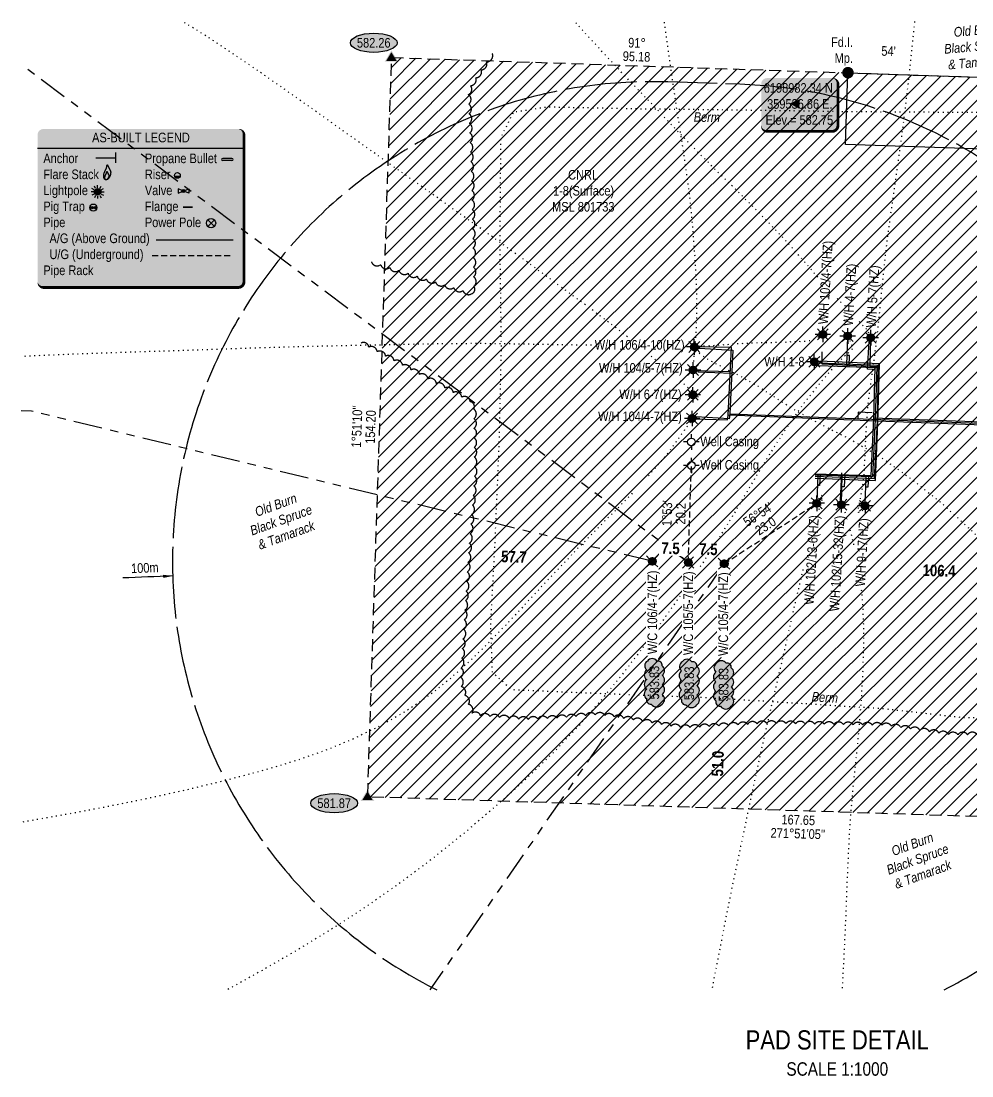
# Model space of a CAD drawing. Extents: x 355506 to 361068, y 6195203 to 6199524.
# Drawn here: x 359359 to 360350, y 6195827 to 6196926 of the extents above; entities that cross this region are included whole.
import ezdxf
from ezdxf.enums import TextEntityAlignment as Align

# ---------------------------------------------------------------- set-up
doc = ezdxf.new("R2010")
doc.units = 0
doc.header["$LTSCALE"] = 5
for name, pattern in [('0', [1, 1, 0]), ('foc-ACCESSROAD', [3.75, 2.5, -1.25]), ('foc-BUFFER', [16.75, 15, -1.75]), ('foc-DOT', [1, 0.2, -0.8]), ('foc-DRILLPATH', [14.75, 6, -1.75, 1.75, -1.75, 1.75, -1.75]), ('foc-TIELINE', [1.875, 1.25, -0.625]), ('foc-TOPO', [1, 0.2, -0.8]), ('POWERLINE5', [7.8, 2.4, -0.6, 0.6, -0.6, 0.6, -0.6, 2.4]), ('UG_PIPE', [1.875, 1.25, -0.625])]:
    doc.linetypes.add(name, pattern=pattern)
for name, color, linetype in [('AS-DRILL', 8, 'foc-DOT'), ('AS-DRILL-T', 8, 'Continuous'), ('AS-PIPE-UG', 44, 'UG_PIPE'), ('AS-POWER-EXISTING', 72, 'POWERLINE5'), ('AS-SYMBOL', 7, 'Continuous'), ('AS-UNDERLAY-H', 141, 'Continuous'), ('AUX-BUFFER', 7, 'foc-BUFFER'), ('C-RW', 13, 'Continuous'), ('C-WS', 13, 'foc-ACCESSROAD'), ('C-WS-S', 8, 'Continuous'), ('CG-NOTES', 7, 'Continuous'), ('DETAIL-T', 7, 'Continuous'), ('F-WS-S', 8, 'Continuous'), ('L-BD', 7, 'Continuous'), ('L-MON', 1, 'Continuous'), ('L-TIE', 7, 'foc-TIELINE'), ('P-ELEVATION', 7, 'Continuous'), ('P-PDRILLPATH', 12, 'foc-DRILLPATH'), ('P-PROPOSED-EXISTING-H', 59, 'Continuous'), ('T-BUSH', 110, '0'), ('T-BUSH-T', 110, 'Continuous'), ('T-GENERAL', 48, 'foc-TOPO')]:
    doc.layers.add(name, color=color, linetype=linetype)
doc.layers.add('AS-PIPE-AG', color=7, linetype='Continuous', true_color=0x7d00fa)
doc.layers.add('C-WS-T', color=13, linetype='Continuous', lineweight=9)
doc.layers.add('T-TEXT', color=48, linetype='Continuous', lineweight=18)
doc.styles.add('80', font='ARIALN.TTF', dxfattribs={"height": 10})
doc.styles.add('80CG', font='ARIALN.TTF', dxfattribs={"height": 10})
doc.styles.add('80L', font='ARIALN.TTF', dxfattribs={"height": 10})
doc.styles.add('BOLD', font='ARIALNB.TTF')
doc.dimstyles.new('CG2011', dxfattribs={"dimscale": 5, "dimtxt": 9, "dimasz": 2, "dimexe": 0.2, "dimexo": 0.0625, "dimgap": 0.5, "dimtad": 0, "dimtih": 1, "dimtoh": 1, "dimzin": 0, "dimdsep": 46, "dimtxsty": '80CG', "dimcen": 0.1, "dimse1": 1, "dimse2": 1, "dimclrd": 256, "dimclrt": 256, "dimaunit": 1, "dimadec": 4, "dimazin": 0, "dimtfac": 0.06, "dimtofl": 0, "dimtmove": 0, "dimatfit": 1, "dimfxl": 0.2, "dimtolj": 1, "dimtzin": 0, "dimlwd": -1, "dimarcsym": 0})

# ---------------------------------------------------------------- blocks, each defined once
blk = doc.blocks.new('GABD')
for p, q in [((-0.81, 0), (-1.62, 0)), ((0, 0.81), (0, 1.62)), ((1.62, 0), (0.81, 0)), ((0, -0.81), (0, -1.62))]:
    blk.add_line(p, q)
blk.add_circle((0, 0), 0.8)
blk = doc.blocks.new('GAS')
h = blk.add_hatch(color=255)
h.dxf.hatch_style = 1
edge = h.paths.add_edge_path()
edge.add_arc((0, 0), 0.9, 0, 360)
for p, q in [((-0.81, 0), (-1.62, 0)), ((-0.57, 0.57), (-1.14, 1.14)), ((0, 0.81), (0, 1.62)), ((0.57, 0.57), (1.14, 1.14)), ((1.62, 0), (0.81, 0)), ((-0.57, -0.57), (-1.14, -1.14)), ((0, -0.81), (0, -1.62)), ((1.14, -1.14), (0.57, -0.57))]:
    blk.add_line(p, q)
blk.add_circle((0, 0), 0.8)
blk = doc.blocks.new('fdia')
at = {"color": 255, "const_width": 1}
blk.add_lwpolyline([(-0.5, 0, 1), (0.5, 0, 1)], format="xyb", close=True, dxfattribs=at)
blk = doc.blocks.new('Fdiaa')
blk.add_blockref('fdia', (0, 0))
blk = doc.blocks.new('fdib')
at = {"color": 1, "const_width": 1.6}
blk.add_lwpolyline([(-0.4, 0, 1), (0.4, 0, 1)], format="xyb", close=True, dxfattribs=at)
at = {"color": 1}
blk.add_circle((0, 0), 0.8, dxfattribs=at)
blk = doc.blocks.new('Fdibb')
blk.add_blockref('fdib', (0, 0))
blk = doc.blocks.new('fdicc')
for name in ['Fdibb', 'Fdiaa']:
    blk.add_blockref(name, (0, 0))
blk = doc.blocks.new('FDI')
blk.add_blockref('fdicc', (0, 0))
blk = doc.blocks.new('STRIA')
blk.add_hatch(color=255).paths.add_polyline_path([(-0.04, 1.52), (-1.47, -0.87), (1.39, -0.87)])
blk = doc.blocks.new('STRIAA')
blk.add_blockref('STRIA', (0, 0))
blk = doc.blocks.new('STRIB')
at = {"color": 1}
blk.add_solid([(-1.12, -0.67), (-0.04, 1.13), (1.04, -0.67)], dxfattribs=at)
blk = doc.blocks.new('STRIBB')
blk.add_blockref('STRIB', (0, 0))
blk = doc.blocks.new('STRICC')
for name in ['STRIAA', 'STRIBB']:
    blk.add_blockref(name, (0, 0))
blk = doc.blocks.new('fdspike')
blk.add_blockref('STRICC', (0, 0))
blk = doc.blocks.new('WC')
at = {"layer": 'L-MON'}
h = blk.add_hatch(color=255, dxfattribs=at)
h.dxf.hatch_style = 1
edge = h.paths.add_edge_path()
edge.add_arc((0, 0), 0.9, 0, 360)
at = {"layer": 'L-MON', "color": 240, "flags": 128}
for points in [[(-0.62, 0.5), (-1.23, 1.12)], [(0.52, 0.61), (1.13, 1.21)], [(-1.18, -1.18), (-0.56, -0.57)], [(1.16, -1.18), (0.56, -0.57)]]:
    blk.add_lwpolyline(points, dxfattribs=at)
at = {"layer": 'L-MON', "color": 240}
for radius in [0.8, 0.373]:
    blk.add_circle((0, 0), radius, dxfattribs=at)
blk = doc.blocks.new('we')
at = {"layer": 'P-ELEVATION'}
h = blk.add_hatch(color=111, dxfattribs=at)
h.dxf.hatch_style = 1
edge = h.paths.add_edge_path()
edge.add_ellipse((0, 0), major_axis=(-24.4, 0), ratio=0.410256, start_angle=0, end_angle=360)
at = {"layer": 'P-ELEVATION', "color": 7, "flags": 128}
blk.add_lwpolyline([(0, 0, 12.5, 0, 0), (-12.4, -6.4, 0, 0, 0)], format="xyseb", dxfattribs=at)
at = {"layer": 'P-ELEVATION', "color": 7}
blk.add_ellipse((0, 0), major_axis=(-24.4, 0), ratio=0.410256, dxfattribs=at)
at = {"layer": 'P-ELEVATION', "style": '80'}
blk.add_attdef('ELEVATION', text='', height=10, dxfattribs=at).set_placement((0, 0), align=Align.MIDDLE_CENTER)
blk = doc.blocks.new('wa')
at = {"layer": 'P-ELEVATION'}
h = blk.add_hatch(color=111, dxfattribs=at)
h.dxf.hatch_style = 1
edge = h.paths.add_edge_path()
edge.add_arc((-17.4, -4.5), 6.1, 215, 325)
edge.add_arc((-7.4, -4.5), 6.1, 215, 325)
edge.add_arc((2.6, -4.5), 6.1, 215, 325)
edge.add_arc((12.7, -4.5), 6.1, 215, 325)
edge.add_arc((18.1, -3.7), 4.32, 263.4336, 373.4336)
edge.add_arc((18.8, 2.3), 6.1, 305, 415)
edge.add_arc((17.5, 4.4), 5.69, 30.6955, 140.6955)
edge.add_arc((8.1, 4.5), 6.1, 35, 145)
edge.add_arc((-1.9, 4.5), 6.1, 35, 145)
edge.add_arc((-11.9, 4.5), 6.1, 35, 145)
edge.add_arc((-18, 3.8), 4.33, 75.4261, 185.4261)
edge.add_arc((-18.4, -2.3), 6.96, 125, 235)
at = {"color": 240, "flags": 128}
blk.add_lwpolyline([(-22.4, -8, 0.520567), (-12.3, -8, 0.520567), (-2.4, -8, 0.520567), (7.6, -8, 0.520567), (17.6, -8, 0.520567), (22.4, -2.7, 0.520567), (22.4, 7.3, 0.520567), (13.1, 8, 0.520567), (3.1, 8, 0.520567), (-6.9, 8, 0.520567), (-16.9, 8, 0.520567), (-22.4, 3.4, 0.520567)], format="xyb", close=True, dxfattribs=at)
at = {"layer": 'P-ELEVATION', "color": 240, "flags": 128}
blk.add_lwpolyline([(0, 0, 12.5, 0, 0), (-12.4, -6.4, 0, 0, 0)], format="xyseb", dxfattribs=at)
at = {"layer": 'P-ELEVATION', "color": 240, "style": '80'}
blk.add_attdef('ELEVATION', text='', height=10, dxfattribs=at).set_placement((0, 0), align=Align.MIDDLE_CENTER)
blk = doc.blocks.new('as-built legend')
blk.add_hatch(color=13).paths.add_polyline_path([(38.3, 16.1), (32.5, 16.1, 0.774597)])
h = blk.add_hatch(color=13)
h.dxf.hatch_style = 1
edge = h.paths.add_edge_path()
edge.add_arc((-47.7, -0.3), 3.41, 0, 360)
at = {"layer": 'AS-SYMBOL'}
h = blk.add_hatch(color=13, dxfattribs=at)
h.dxf.hatch_style = 1
h.paths.add_polyline_path([(-52.7, -16.7, 1), (-54.9, -16.7, 1)])
h = blk.add_hatch(color=13, dxfattribs=at)
h.dxf.hatch_style = 1
h.paths.add_polyline_path([(-51.7, -16.7, 1), (-49.4, -16.7, 1)])
at = {"color": 1}
blk.add_line((-110.3, 45.3), (104.8, 45.3), dxfattribs=at)
at = {"color": 13}
for p, q in [((92.3, 34.7), (82.7, 34.7)), ((92.3, 32.3), (82.7, 32.3)), ((32.5, 16.1), (38.3, 16.1)), ((-51.4, 1.9), (-53.7, 3.1)), ((-49.8, 3.4), (-51.1, 5.7)), ((-47.7, 4), (-47.7, 6.6)), ((-45.5, 3.4), (-44.2, 5.7)), ((-44, 1.9), (-41.7, 3.1)), ((36.2, 2.8), (36.2, -1.6)), ((40.3, 1.2), (36.2, 2.8)), ((43.1, 1.2), (47.2, 2.8)), ((47.2, 2.8), (47.2, -1.6)), ((-52, -0.3), (-54.6, -0.3)), ((-51.4, -2.5), (-53.7, -3.8)), ((-49.8, -4), (-51.1, -6.3)), ((-47.7, -4.6), (-47.7, -7.2)), ((-45.5, -4), (-44.2, -6.3)), ((-44, -2.5), (-41.7, -3.8)), ((-43.4, -0.3), (-40.8, -0.3)), ((36.2, -1.6), (40.3, 0)), ((47.2, -1.6), (43.1, 0))]:
    blk.add_line(p, q, dxfattribs=at)
at = {"color": 1, "flags": 128}
blk.add_lwpolyline([(-104.3, -99.9, 3, 3, 0), (98.8, -99.9, 3, 3, 0.414214), (104.8, -93.9, 3, 3, 0), (104.8, 59.3, 3, 0, 0.414214), (98.8, 65.3, 0, 0, 0), (-104.3, 65.3, 0, 0, 0.414214), (-110.3, 59.3, 0, 0, 0), (-110.3, -93.9, 0, 3, 0.414214)], format="xyseb", close=True, dxfattribs=at)
at = {"color": 13, "flags": 128}
for points in [[(-37.6, 12.7), (-37.8, 12.6), (-38, 12.5), (-38.2, 12.4), (-38.5, 12.4), (-38.7, 12.4), (-38.9, 12.3), (-39.1, 12.4), (-39.4, 12.4), (-39.6, 12.4), (-39.8, 12.5), (-39.9, 12.6), (-40.1, 12.7), (-40.3, 12.9), (-40.4, 13.1), (-40.6, 13.3), (-40.7, 13.5), (-40.8, 13.7), (-41, 14), (-41.1, 14.3), (-41.2, 14.6), (-41.3, 15), (-41.3, 15.4), (-41.4, 15.8), (-41.4, 16.2), (-41.4, 16.6), (-41.3, 17.1), (-41.3, 17.6), (-41.2, 18.1), (-41.1, 18.6), (-40.9, 19.1), (-40.8, 19.6), (-40.6, 20), (-40.5, 20.4), (-40.3, 20.8), (-40.2, 21.2), (-40, 21.6), (-39.8, 22), (-39.6, 22.3), (-39.5, 22.7), (-39.3, 23), (-39.1, 23.4), (-39, 23.8), (-38.8, 24.1), (-38.6, 24.5), (-38.5, 24.9), (-38.4, 25.3), (-38.2, 25.7), (-38.1, 26.1), (-38.1, 26.4), (-38, 26.8), (-38, 27.1), (-37.9, 27.4), (-37.9, 27.7), (-37.9, 27.8), (-37.8, 28), (-37.8, 28), (-37.7, 28), (-37.6, 27.9), (-37.5, 27.7), (-37.3, 27.5), (-37.2, 27.3), (-37.1, 27), (-36.9, 26.7), (-36.8, 26.5), (-36.7, 26.2), (-36.6, 25.9), (-36.5, 25.7), (-36.3, 25.4), (-36.2, 25.2), (-36.1, 25), (-36, 24.7), (-35.8, 24.4), (-35.7, 24.2), (-35.5, 23.9), (-35.4, 23.6), (-35.2, 23.3), (-35.1, 23), (-34.9, 22.8), (-34.8, 22.5), (-34.7, 22.2), (-34.6, 22), (-34.4, 21.8), (-34.4, 21.5), (-34.3, 21.3), (-34.2, 21.1), (-34.2, 20.9), (-34.1, 20.7), (-34.1, 20.5), (-34.1, 20.3), (-34.1, 20.1), (-34.1, 19.9), (-34.2, 19.7), (-34.2, 19.5), (-34.2, 19.3), (-34.2, 19.1), (-34.3, 18.9), (-34.3, 18.6), (-34.3, 18.4), (-34.3, 18.2), (-34.4, 17.9), (-34.4, 17.7), (-34.4, 17.4), (-34.5, 17.2), (-34.5, 17), (-34.6, 16.7), (-34.7, 16.5), (-34.8, 16.3), (-35, 16.1), (-35.1, 15.8), (-35.2, 15.6), (-35.4, 15.4), (-35.5, 15.2), (-35.6, 15.1), (-35.7, 14.9), (-35.9, 14.7), (-36, 14.5), (-36.1, 14.4), (-36.2, 14.2), (-36.3, 14.1), (-36.4, 13.9), (-36.5, 13.7), (-36.7, 13.6), (-36.8, 13.4), (-36.9, 13.2), (-37.1, 13.1), (-37.2, 12.9), (-37.4, 12.8)], [(-38, 12.5), (-38.2, 12.5), (-38.3, 12.4), (-38.4, 12.4), (-38.5, 12.4), (-38.7, 12.4), (-38.8, 12.4), (-38.9, 12.4), (-39, 12.4), (-39.2, 12.4), (-39.3, 12.4), (-39.4, 12.5), (-39.5, 12.6), (-39.5, 12.7), (-39.6, 12.8), (-39.7, 12.9), (-39.8, 13), (-39.9, 13.1), (-39.9, 13.3), (-40, 13.4), (-40.1, 13.6), (-40.1, 13.8), (-40.1, 14), (-40.2, 14.3), (-40.2, 14.5), (-40.2, 14.8), (-40.1, 15), (-40.1, 15.3), (-40, 15.6), (-40, 15.9), (-39.9, 16.1), (-39.8, 16.4), (-39.8, 16.7), (-39.7, 16.9), (-39.6, 17.1), (-39.5, 17.3), (-39.4, 17.5), (-39.3, 17.7), (-39.2, 17.9), (-39.1, 18.1), (-39, 18.3), (-38.9, 18.5), (-38.8, 18.7), (-38.7, 19), (-38.6, 19.2), (-38.5, 19.4), (-38.5, 19.6), (-38.4, 19.8), (-38.4, 20), (-38.3, 20.2), (-38.3, 20.4), (-38.3, 20.6), (-38.2, 20.8), (-38.2, 20.9), (-38.2, 21), (-38.2, 21.1), (-38.1, 21.1), (-38.1, 21.1), (-38, 21.1), (-38, 21), (-37.9, 20.9), (-37.8, 20.7), (-37.8, 20.6), (-37.7, 20.4), (-37.6, 20.3), (-37.5, 20.1), (-37.5, 20), (-37.4, 19.8), (-37.3, 19.7), (-37.3, 19.6), (-37.2, 19.4), (-37.1, 19.3), (-37.1, 19.1), (-37, 19), (-36.9, 18.8), (-36.8, 18.7), (-36.7, 18.5), (-36.6, 18.3), (-36.6, 18.2), (-36.5, 18), (-36.4, 17.9), (-36.3, 17.8), (-36.3, 17.6), (-36.2, 17.5), (-36.2, 17.4), (-36.2, 17.3), (-36.1, 17.1), (-36.1, 17), (-36.1, 16.9), (-36.1, 16.8), (-36.1, 16.7), (-36.1, 16.6), (-36.1, 16.5), (-36.1, 16.4), (-36.2, 16.2), (-36.2, 16.1), (-36.2, 16), (-36.2, 15.9), (-36.2, 15.7), (-36.2, 15.6), (-36.2, 15.5), (-36.2, 15.3), (-36.3, 15.2), (-36.3, 15.1), (-36.3, 14.9), (-36.4, 14.8), (-36.4, 14.7), (-36.5, 14.6), (-36.6, 14.4), (-36.7, 14.3), (-36.7, 14.2), (-36.8, 14.1), (-36.9, 14), (-36.9, 13.9), (-37, 13.8), (-37.1, 13.7), (-37.1, 13.6), (-37.2, 13.5), (-37.3, 13.4), (-37.3, 13.3), (-37.4, 13.2), (-37.5, 13.1), (-37.5, 13), (-37.6, 12.9), (-37.7, 12.9), (-37.8, 12.8), (-37.8, 12.7), (-37.9, 12.6)]]:
    blk.add_lwpolyline(points, close=True, dxfattribs=at)
at = {"color": 13, "const_width": 2, "flags": 128}
blk.add_lwpolyline([(41.3, -16.2), (46.3, -16.2), (51.3, -16.2)], dxfattribs=at)
at = {"color": 13}
for centre, radius in [((35.4, 16.9), 3), ((-47.7, -0.3), 3.41), ((41.7, 0.6), 1.56), ((41.7, 0.6), 0.55)]:
    blk.add_circle(centre, radius, dxfattribs=at)
for centre, start, end in [((82.7, 33.5), 90, 270), ((92.3, 33.5), 270, 90)]:
    blk.add_arc(centre, 1.2, start, end, dxfattribs=at)
at = {"layer": 'AS-PIPE-AG', "flags": 128}
blk.add_lwpolyline([(13.4, -50.2), (93.4, -50.2)], dxfattribs=at)
at = {"layer": 'AS-PIPE-UG', "flags": 128}
blk.add_lwpolyline([(9, -66.5), (93.3, -66.5)], dxfattribs=at)
at = {"layer": 'AS-POWER-EXISTING', "linetype": 'Continuous'}
for p, q in [((74, -36.2), (67.1, -29.5)), ((67.1, -36.2), (74, -29.5))]:
    blk.add_line(p, q, dxfattribs=at)
blk.add_circle((70.5, -32.8), 4.8, dxfattribs=at)
at = {"layer": 'AS-SYMBOL', "color": 72}
blk.add_line((-28.9, 29.9), (-28.9, 40.9), dxfattribs=at)
at = {"layer": 'AS-SYMBOL', "color": 72, "flags": 128}
blk.add_lwpolyline([(-49.5, 35.4), (-28.9, 35.4)], dxfattribs=at)
at = {"layer": 'AS-SYMBOL', "color": 13}
for centre, radius in [((-52.2, -16.7), 3.75), ((-53.8, -16.7), 1.12), ((-50.5, -16.7), 1.12)]:
    blk.add_circle(centre, radius, dxfattribs=at)
at = {"insert": (-60.3, 61.4), "char_height": 10, "attachment_point": 1, "style": '80L'}
blk.add_mtext_dynamic_manual_height_columns('\\pi6.80782;AS-BUILT LEGEND', width=114.83, gutter_width=45, heights=[0], dxfattribs=at)
at = {"layer": 'CG-NOTES', "char_height": 10, "attachment_point": 1, "style": '80L'}
for s, insert, width in [('Anchor\\PFlare Stack\\PLightpole\\PPig Trap\\PPipe\\P  A/G (Above Ground)\\P  U/G (Underground)\\PPipe Rack', (-104.3, 39.7), 110.209), ('Propane Bullet\\PRiser\\PValve\\PFlange\\PPower Pole', (1.5, 39.7), 85.182)]:
    blk.add_mtext(s, dxfattribs=dict(at, insert=insert, width=width))
blk = doc.blocks.new('*U94')
h = blk.add_hatch(color=254)
edge = h.paths.add_edge_path()
edge.add_line((-34, -28.5), (34, -28.5))
edge.add_arc((34, -22.5), 6, 270, 360)
edge.add_line((40, -22.5), (40, 21))
edge.add_arc((34, 21), 6, 0, 90)
edge.add_line((34, 27), (-34, 27))
edge.add_arc((-34, 21), 6, 90, 180)
edge.add_line((-40, 21), (-40, -22.5))
edge.add_arc((-34, -22.5), 6, 180, 270)
at = {"color": 1, "flags": 128}
blk.add_lwpolyline([(-34, -28.5, 3, 3, 0), (34, -28.5, 3, 3, 0.414214), (40, -22.5, 3, 3, 0), (40, 21, 3, 0, 0.414214), (34, 27, 0, 0, 0), (-34, 27, 0, 0, 0.414214), (-40, 21, 0, 0, 0), (-40, -22.5, 0, 3, 0.414214)], format="xyseb", close=True, dxfattribs=at)
blk.add_lwpolyline([(-10.5, 0.5, 0, 10, 0), (0, 0, 5, 5, 0)], format="xyseb", dxfattribs=at)
at = {"color": 1, "style": '80'}
blk.add_attdef('ENTER_TEXT_001', (-36, -5), '', height=10, dxfattribs=at)

msp = doc.modelspace()

# ---------------------------------------------------------------- hatches: boundary and pattern name
at = {"layer": 'AS-UNDERLAY-H'}
h = msp.add_hatch(color=256, dxfattribs=at)
h.dxf.hatch_style = 1
edge = h.paths.add_edge_path()
edge.add_line((359382.041, 6196648.557), (359585.121, 6196648.557))
edge.add_arc((359585.121, 6196654.555), 5.999, 270, 360)
edge.add_line((359591.12, 6196654.555), (359591.12, 6196807.732))
edge.add_arc((359585.121, 6196807.732), 5.999, 0, 90)
edge.add_line((359585.121, 6196813.731), (359382.041, 6196813.731))
edge.add_arc((359382.041, 6196807.732), 5.999, 90, 180)
edge.add_line((359376.043, 6196807.732), (359376.043, 6196654.555))
edge.add_arc((359382.041, 6196654.555), 5.999, 180, 270)
at = {"layer": 'P-PROPOSED-EXISTING-H'}
h = msp.add_hatch(dxfattribs=at)
h.set_pattern_fill('ANSI31', color=256, scale=3.499139)
h.set_pattern_definition([(45, (-2115.118, 6053.042), (-7.855790006, 7.855790006), [])])
h.paths.add_polyline_path([(359744.928, 6196888.261), (359719.998, 6196117.673), (360557.593, 6196090.593), (360554.198, 6196190.713), (360617.858, 6196188.673), (360639.568, 6196858.183)])

# ---------------------------------------------------------------- linework, layer by layer
at = {"layer": 'AS-DRILL', "flags": 128}
for points in [[(359990.583, 6196597.186), (359973.913, 6196610.256), (359948.076, 6196629.555), (359917.003, 6196652.427), (359884.905, 6196676.083), (359849.076, 6196701.96), (359814.019, 6196726.913), (359777.299, 6196753.07), (359742.727, 6196777.556), (359706.686, 6196803.041), (359669.188, 6196829.873), (359630.945, 6196856.88), (359594.058, 6196882.492), (359554.203, 6196909.152), (359526.423, 6196926.182)], [(360189.004, 6196659.462), (360182.48, 6196666.892), (360170.035, 6196681.104), (360155.941, 6196696.92), (360140.178, 6196713.691), (360122.894, 6196731.412), (360104.333, 6196749.824), (360084.454, 6196769.281), (360063.767, 6196790.014), (360042.279, 6196812.274), (360019.878, 6196835.714), (359997.091, 6196859.567), (359974.264, 6196883.721), (359950.869, 6196908.894), (359935.263, 6196926.182)], [(360059.028, 6196562.518), (360058.536, 6196562.784), (360058.433, 6196562.687), (360058.325, 6196562.44), (360058.331, 6196562.641), (360058.717, 6196563.729), (360058.964, 6196565.171), (360059.158, 6196566.515), (360059.718, 6196571.45), (360060.646, 6196579.974), (360061.637, 6196591.999), (360062.638, 6196608.925), (360063.118, 6196629.87), (360062.596, 6196653.8), (360061.15, 6196680.11), (360058.809, 6196711.204), (360055.346, 6196746.234), (360049.837, 6196786.084), (360042.73, 6196830.589), (360035.688, 6196878.643), (360028.933, 6196926.182)], [(360238.313, 6196420.973), (360237.719, 6196419.642), (360236.437, 6196417.131), (360234.202, 6196414.553), (360231.529, 6196413.889), (360231.431, 6196413.943), (360231.287, 6196414.147), (360231.255, 6196414.699), (360231.278, 6196415.398), (360231.585, 6196418.69), (360232.405, 6196423.916), (360233.993, 6196431.218), (360235.864, 6196441.063), (360237.206, 6196453.126), (360238.034, 6196467.807), (360238.676, 6196484.495), (360239.643, 6196503.473), (360241.187, 6196524.784), (360244.091, 6196547.952), (360247.674, 6196571.999), (360251.127, 6196599.751), (360254.045, 6196627.971), (360257.027, 6196658.14), (360260.402, 6196689.647), (360264.598, 6196721.778), (360269.683, 6196756.63), (360274.439, 6196790.594), (360279.024, 6196825.463), (360283.326, 6196860.843), (360287.296, 6196898.334), (360290.173, 6196926.182)], [(360213.485, 6196632.813), (360207.611, 6196638.986)], [(360244.118, 6196596.253), (360244.029, 6196596.606), (360243.702, 6196597.317), (360242.971, 6196599.442), (360241.337, 6196603.047), (360239.796, 6196604.898), (360238.633, 6196606.036), (360237.955, 6196606.759), (360236.794, 6196607.947), (360233.603, 6196611.352), (360232.129, 6196612.972)], [(360194.258, 6196599.638), (360192.976, 6196598.679), (360188.39, 6196596.126), (360185.052, 6196594.984), (360181.397, 6196593.352), (360180.079, 6196592.845), (360178.717, 6196592.489), (360177.813, 6196592.368), (360174.1, 6196592.038), (360168.3, 6196592.127), (360161.236, 6196591.806), (360153.214, 6196591.267), (360143.953, 6196591.068), (360133.344, 6196590.962), (360121.024, 6196590.562), (360107.093, 6196589.814), (360091.649, 6196588.715), (360074.501, 6196587.522), (360055.63, 6196586.644)], [(360220.203, 6196597.993), (360220.63, 6196597.278), (360222.172, 6196593.927), (360223.589, 6196589.828), (360224.783, 6196588.089), (360225.549, 6196587.013), (360225.636, 6196586.61), (360225.447, 6196585.416), (360224.126, 6196583.258), (360220.93, 6196580.36), (360216.038, 6196576.066), (360209.888, 6196570.013), (360202.574, 6196561.996), (360194.357, 6196552.358), (360185.094, 6196541.354), (360174.967, 6196528.376), (360164.543, 6196513.956), (360153.3, 6196497.413), (360141.342, 6196478.892), (360128.618, 6196458.345), (360115.279, 6196435.816), (360101.041, 6196411.815), (360085.305, 6196386.313), (360084.1, 6196384.473)], [(359953.308, 6196588.272), (359933.761, 6196588.595), (359903.511, 6196589.078), (359871.363, 6196589.672), (359837.759, 6196590.065), (359802.585, 6196589.907), (359765.444, 6196589.263), (359726.548, 6196588.477), (359686.599, 6196587.624), (359645.495, 6196586.609), (359603.084, 6196585.436), (359559.763, 6196583.943), (359515.94, 6196582.416), (359471.473, 6196581.06), (359426.347, 6196579.475), (359380.964, 6196577.648), (359358.891, 6196576.616)], [(360060.333, 6196586.623), (360059.886, 6196586.737), (360059.378, 6196586.503), (360059.887, 6196585.237), (360062.45, 6196582.502), (360067.565, 6196578.283), (360076.385, 6196572.594), (360090.155, 6196565.293), (360108.074, 6196556.355), (360126.783, 6196545.542), (360145.934, 6196532.963), (360167.9, 6196519.242), (360193.361, 6196505.307), (360222.99, 6196490.336), (360254.209, 6196471.962), (360283.987, 6196450.783), (360316.616, 6196425.009), (360349.651, 6196394.77), (360383.025, 6196361.118), (360414.025, 6196326.743), (360444.388, 6196289.736), (360476.084, 6196250.636), (360509.863, 6196209.416), (360546.106, 6196165.515), (360582.251, 6196121.718), (360619.783, 6196075.924), (360654.835, 6196033.863), (360692.574, 6195991.364), (360717.914, 6195964.477), (360743.007, 6195937.697), (360762.446, 6195916.431)], [(360020.054, 6196573.081), (360016.719, 6196575.897), (360014.88, 6196577.414)], [(360058.818, 6196536.708), (360060.05, 6196536.168), (360061.388, 6196535.774), (360063.066, 6196535.069), (360064.356, 6196534.727), (360063.789, 6196535.745), (360060.525, 6196538.453), (360054.488, 6196543.552), (360044.953, 6196551.866), (360043.274, 6196553.309)], [(360058.058, 6196512.033), (360058.154, 6196511.929), (360058.303, 6196511.874), (360058.449, 6196511.77), (360058.544, 6196511.616), (360058.64, 6196511.464), (360058.633, 6196511.263), (360058.523, 6196510.967), (360058.307, 6196510.474), (360057.991, 6196509.984), (360057.317, 6196509.256), (360056.693, 6196508.525), (360056.121, 6196507.844), (360053.668, 6196504.722), (360049.533, 6196499.103), (360043.974, 6196491.23), (360037.477, 6196482.186), (360030.062, 6196472.622), (360023.833, 6196465.159), (360011.427, 6196451.022)], [(359995.671, 6196434.041), (359985.96, 6196424.029), (359969.879, 6196407.943), (359952.554, 6196390.547), (359934.801, 6196372.264), (359917.088, 6196353.68), (359899.365, 6196334.796), (359881.687, 6196315.76), (359863.857, 6196296.679), (359845.38, 6196277.67), (359825.958, 6196258.841), (359805.449, 6196240.447), (359783.366, 6196222.856), (359759.223, 6196206.532), (359732.923, 6196191.579), (359704.563, 6196177.893), (359674.292, 6196165.42), (359641.661, 6196154.224), (359606.657, 6196143.906), (359569.521, 6196134.158), (359530.19, 6196124.631), (359488.772, 6196115.522), (359445.617, 6196106.82), (359401.373, 6196098.503), (359358.891, 6196091.172)], [(360187.958, 6196423.618), (360187.94, 6196424.619), (360189.337, 6196427.575), (360191.262, 6196429.864), (360192.252, 6196431.082), (360192.93, 6196431.911), (360193.031, 6196431.957), (360193.378, 6196431.846), (360193.532, 6196430.44), (360193.281, 6196427.347), (360191.913, 6196422.188), (360189.88, 6196416.512)], [(360213.493, 6196422.123), (360213.686, 6196421.916), (360214.303, 6196420.896), (360214.686, 6196420.383), (360214.962, 6196421.174), (360214.966, 6196421.274), (360215.154, 6196420.918), (360215.293, 6196420.563), (360216.213, 6196418.082), (360217.712, 6196413.431), (360217.995, 6196412.496)], [(360222.55, 6196396.001), (360225.065, 6196385.678), (360226.972, 6196377.287)], [(360072.52, 6196366.782), (360068.407, 6196360.499), (360065.34, 6196356)], [(360173.506, 6196354.532), (360170.832, 6196343.081), (360166.067, 6196322.675), (360160.943, 6196300.48), (360155.572, 6196276.842), (360149.741, 6196251.368), (360143.298, 6196223.963), (360136.555, 6196195.067), (360129.847, 6196165.669), (360122.676, 6196132.835), (360115.765, 6196100.292), (360108.553, 6196066.159), (360101.048, 6196030.734), (360093.659, 6195994.254), (360085.853, 6195954.187), (360078.479, 6195916.431)], [(360234.334, 6196333.504), (360235.672, 6196317.997), (360236.551, 6196295.807), (360236.499, 6196272.646), (360235.699, 6196246.509), (360234.248, 6196220.342), (360232.147, 6196192.646), (360229.397, 6196163.42), (360226.104, 6196132.91), (360223.05, 6196098.992), (360221.003, 6196065.24), (360219.469, 6196030.372), (360218.108, 6195994.647), (360216.436, 6195957.082), (360214.318, 6195918.08), (360214.21, 6195916.431)], [(360048.287, 6196331.063), (360030.508, 6196305.751), (360009.98, 6196277.503), (359987.883, 6196248.706), (359964.119, 6196219.412), (359938.762, 6196190.371), (359911.625, 6196161.987), (359882.552, 6196134.017), (359851.74, 6196106.453), (359820.253, 6196079.662), (359787.734, 6196053.455), (359753.995, 6196028.187), (359718.776, 6196003.519), (359683.356, 6195980.407), (359647.014, 6195958.176), (359610.053, 6195936.865), (359573.477, 6195916.431)]]:
    msp.add_lwpolyline(points, dxfattribs=at)
at = {"layer": 'AS-PIPE-AG', "flags": 128}
for points in [[(360220.013, 6196596.778), (360219.018, 6196568.148)], [(360244.013, 6196595.208), (360243.293, 6196566.748)], [(360407.658, 6196503.298), (360250.673, 6196509.073), (360095.638, 6196515.518), (360098.978, 6196586.028), (360062.208, 6196586.623)], [(360065.583, 6196586.588), (360065.523, 6196585.223), (360100.488, 6196583.208), (360097.473, 6196516.818), (360532.233, 6196500.478)], [(360246.743, 6196562.983), (360240.923, 6196563.513), (360242.383, 6196592.013), (360244.073, 6196592.018)], [(360193.283, 6196581.378), (360193.068, 6196568.933), (360250.563, 6196566.168), (360248.753, 6196511.178), (360246.048, 6196451.158), (360186.148, 6196452.948)], [(360221.628, 6196566.138), (360222.043, 6196577.593), (360219.193, 6196577.638)], [(360186.053, 6196454.478), (360244.708, 6196452.728), (360247.428, 6196512.523), (360248.613, 6196564.923), (360190.033, 6196566.878)], [(360190.568, 6196570.133), (360252.063, 6196567.643), (360250.868, 6196509.338), (360247.568, 6196449.278), (360186.133, 6196451.468)], [(360186.148, 6196449.828), (360249.063, 6196447.533), (360251.653, 6196507.483), (360253.338, 6196568.988), (360191.213, 6196571.693)], [(360060.723, 6196561.903), (360097.678, 6196561.013)], [(360064.183, 6196561.793), (360063.913, 6196560.768), (360099.293, 6196559.118)], [(360245.728, 6196517.758), (360230.948, 6196518.608), (360230.568, 6196511.998)], [(360059.803, 6196511.688), (360094.853, 6196510.753), (360095.623, 6196515.233)], [(360097.453, 6196516.933), (360096.668, 6196511.793), (360062.278, 6196513.658), (360062.218, 6196511.608)], [(360532.163, 6196502.008), (360246.998, 6196512.478)], [(360189.033, 6196453.058), (360188.133, 6196425.073)], [(360191.333, 6196454.283), (360190.878, 6196442.108), (360188.608, 6196441.863)], [(360213.843, 6196455.458), (360212.408, 6196426.888)], [(360217.223, 6196453.493), (360216.483, 6196440.873), (360214.378, 6196440.883)], [(360241.873, 6196452.623), (360241.298, 6196440.453), (360238.903, 6196440.318)], [(360213.613, 6196423.313), (360214.383, 6196452.178)], [(360238.413, 6196422.388), (360239.503, 6196451.488)], [(360213.748, 6196426.903), (360212.408, 6196426.888)]]:
    msp.add_lwpolyline(points, dxfattribs=at)
at = {"layer": 'AUX-BUFFER', "color": 251, "linetype": 'foc-BUFFER', "flags": 128}
msp.add_lwpolyline([(360320.53, 6195916.431, 0.7734039), (360107.615, 6196860.349), (360032.672, 6196862.772, 0.80394846), (359792.213, 6195916.431, 0.80394846)], format="xyb", dxfattribs=at)
at = {"layer": 'C-RW', "flags": 128}
msp.add_lwpolyline([(360791.327, 6195916.431), (360783.841, 6196076.825), (360855.56, 6196208.907), (360854.359, 6196238.875), (360802.707, 6196566.795), (360806.218, 6196777.905), (360217.948, 6196797.492), (360220.443, 6196872.428), (360807.465, 6196852.882), (360808.684, 6196926.182)], dxfattribs=at)
at = {"layer": 'C-WS', "flags": 128}
msp.add_lwpolyline([(359744.928, 6196888.261), (360639.568, 6196858.183), (360617.858, 6196188.673), (360554.198, 6196190.713), (360557.593, 6196090.593), (359719.998, 6196117.673)], close=True, dxfattribs=at)
at = {"layer": 'L-TIE', "flags": 128}
for points in [[(360053.991, 6196361.945), (360057.333, 6196463.068)], [(360091.462, 6196360.733), (360187.958, 6196423.618)]]:
    msp.add_lwpolyline(points, dxfattribs=at)
at = {"layer": 'P-PDRILLPATH', "flags": 128}
for points in [[(360053.991, 6196361.945), (359358.891, 6196880.916)], [(360016.519, 6196363.156), (359369.853, 6196519.598), (359358.891, 6196519.957)], [(360091.462, 6196360.733), (359784.754, 6195916.431)]]:
    msp.add_lwpolyline(points, dxfattribs=at)
at = {"layer": 'T-BUSH', "flags": 128}
for points in [[(359723.938, 6196675.324, 0.52056705), (359733.474, 6196672.323, 0.52056705), (359743.011, 6196669.322, 0.52056705), (359752.547, 6196666.32, 0.52056705), (359762.084, 6196663.319, 0.52056705), (359771.62, 6196660.318, 0.52056705), (359781.157, 6196657.317, 0.52056705), (359790.693, 6196654.316, 0.52056705), (359800.23, 6196651.315, 0.52056705), (359809.766, 6196648.314, 0.52056705), (359819.303, 6196645.313, 0.52056705), (359828.839, 6196642.312, 0.52056705), (359830.563, 6196649.734, 0.52056705), (359830.357, 6196659.729, 0.52056705), (359830.151, 6196669.724, 0.52056705), (359829.945, 6196679.72, 0.52056705), (359829.739, 6196689.715, 0.52056705), (359829.533, 6196699.711, 0.52056705), (359829.327, 6196709.706, 0.52056705), (359829.121, 6196719.701, 0.52056705), (359828.915, 6196729.697, 0.52056705), (359828.709, 6196739.692, 0.52056705), (359828.503, 6196749.688, 0.52056705), (359828.217, 6196759.681, 0.52056705), (359827.851, 6196769.672, 0.52056705), (359827.485, 6196779.663, 0.52056705), (359827.119, 6196789.653, 0.52056705), (359826.752, 6196799.644, 0.52056705), (359826.386, 6196809.635, 0.52056705), (359826.02, 6196819.626, 0.52056705), (359825.654, 6196829.617, 0.52056705), (359825.288, 6196839.607, 0.52056705), (359824.922, 6196849.598, 0.52056705), (359827.065, 6196858.868, 0.52056705), (359832.683, 6196867.137, 0.52056705), (359838.301, 6196875.407, 0.52056705), (359843.918, 6196883.677, 0.52056705), (359849.877, 6196892.448, 0.52056705)], [(360558.805, 6196069.38, 0.52056705), (360558.163, 6196079.357, 0.52056705), (360557.521, 6196089.334, 0.52056705), (360556.879, 6196099.311, 0.52056705), (360556.237, 6196109.288, 0.52056705), (360555.595, 6196119.265, 0.52056705), (360554.953, 6196129.242, 0.52056705), (360554.311, 6196139.219, 0.52056705), (360553.669, 6196149.195, 0.52056705), (360553.027, 6196159.172, 0.52056705), (360552.386, 6196169.149, 0.52056705), (360548.58, 6196178.151, 0.52056705), (360543.494, 6196186.758, 0.52056705), (360538.408, 6196195.365, 0.52056705), (360533.215, 6196203.735, 0.52056705), (360523.393, 6196201.867, 0.52056705), (360513.572, 6196199.999, 0.52056705), (360503.751, 6196198.13, 0.52056705), (360493.929, 6196196.262, 0.52056705), (360484.108, 6196194.394, 0.52056705), (360474.286, 6196192.525, 0.52056705), (360464.45, 6196190.745, 0.52056705), (360454.55, 6196189.354, 0.52056705), (360444.65, 6196187.962, 0.52056705), (360434.75, 6196186.571, 0.52056705), (360424.849, 6196185.179, 0.52056705), (360414.949, 6196183.787, 0.52056705), (360405.013, 6196182.888, 0.52056705), (360395.016, 6196182.817, 0.52056705), (360385.018, 6196182.746, 0.52056705), (360375.021, 6196182.675, 0.52056705), (360365.024, 6196182.603, 0.52056705), (360355.026, 6196182.532, 0.52056705), (360345.029, 6196182.461, 0.52056705), (360335.032, 6196182.39, 0.52056705), (360325.062, 6196182.712, 0.52056705), (360315.168, 6196184.148, 0.52056705), (360305.274, 6196185.585, 0.52056705), (360295.38, 6196187.021, 0.52056705), (360285.486, 6196188.458, 0.52056705), (360275.593, 6196189.894, 0.52056705), (360265.699, 6196191.331, 0.52056705), (360255.774, 6196192.378, 0.52056705), (360245.777, 6196192.544, 0.52056705), (360235.781, 6196192.71, 0.52056705), (360225.785, 6196192.877, 0.52056705), (360215.789, 6196193.043, 0.52056705), (360205.793, 6196193.209, 0.52056705), (360195.797, 6196193.376, 0.52056705), (360185.801, 6196193.542, 0.52056705), (360175.804, 6196193.708, 0.52056705), (360165.808, 6196193.874, 0.52056705), (360155.812, 6196194.041, 0.52056705), (360145.816, 6196194.207, 0.52056705), (360135.82, 6196194.373, 0.52056705), (360125.837, 6196193.835, 0.52056705), (360115.855, 6196193.279, 0.52056705), (360105.873, 6196192.723, 0.52056705), (360095.891, 6196192.167, 0.52056705), (360085.909, 6196191.611, 0.52056705), (360075.927, 6196191.055, 0.52056705), (360065.945, 6196190.499, 0.52056705), (360055.963, 6196189.943, 0.52056705), (360046.01, 6196189.956, 0.52056705), (360036.139, 6196191.541, 0.52056705), (360026.268, 6196193.126, 0.52056705), (360016.397, 6196194.711, 0.52056705), (360006.526, 6196196.295, 0.52056705), (359996.655, 6196197.88, 0.52056705), (359986.783, 6196199.465, 0.52056705), (359976.912, 6196201.05, 0.52056705), (359967.041, 6196202.635, 0.52056705), (359957.134, 6196203.235, 0.52056705), (359947.174, 6196202.37, 0.52056705), (359937.214, 6196201.505, 0.52056705), (359927.254, 6196200.641, 0.52056705), (359917.287, 6196199.884, 0.52056705), (359907.301, 6196199.402, 0.52056705), (359897.315, 6196198.92, 0.52056705), (359887.329, 6196198.438, 0.52056705), (359877.359, 6196198.718, 0.52056705), (359867.402, 6196199.616, 0.52056705), (359857.445, 6196200.514, 0.52056705), (359847.488, 6196201.412, 0.52056705), (359837.531, 6196202.311, 0.52056705), (359828.839, 6196204.926, 0.52056705), (359825.03, 6196214.169, 0.52056705), (359821.221, 6196223.413, 0.52056705), (359817.412, 6196232.656, 0.52056705), (359816.799, 6196242.427, 0.52056705), (359817.437, 6196252.404, 0.52056705), (359818.075, 6196262.381, 0.52056705), (359818.713, 6196272.359, 0.52056705), (359819.351, 6196282.336, 0.52056705), (359819.989, 6196292.313, 0.52056705), (359820.628, 6196302.29, 0.52056705), (359821.266, 6196312.267, 0.52056705), (359821.904, 6196322.244, 0.52056705), (359822.542, 6196332.222, 0.52056705), (359823.18, 6196342.199, 0.52056705), (359823.818, 6196352.176, 0.52056705), (359824.456, 6196362.153, 0.52056705), (359825.181, 6196372.124, 0.52056705), (359825.971, 6196382.09, 0.52056705), (359826.762, 6196392.056, 0.52056705), (359827.552, 6196402.023, 0.52056705), (359828.343, 6196411.989, 0.52056705), (359829.133, 6196421.955, 0.52056705), (359829.923, 6196431.921, 0.52056705), (359830.714, 6196441.888, 0.52056705), (359831.309, 6196451.861, 0.52056705), (359831.205, 6196461.858, 0.52056705), (359831.1, 6196471.855, 0.52056705), (359830.996, 6196481.852, 0.52056705), (359830.891, 6196491.849, 0.52056705), (359830.787, 6196501.846, 0.52056705), (359830.682, 6196511.843, 0.52056705), (359830.577, 6196521.84, 0.52056705), (359826.802, 6196529.616, 0.52056705), (359817.996, 6196534.349, 0.52056705), (359809.19, 6196539.082, 0.52056705), (359800.384, 6196543.815, 0.52056705), (359791.578, 6196548.548, 0.52056705), (359782.771, 6196553.281, 0.52056705), (359773.965, 6196558.014, 0.52056705), (359765.159, 6196562.747, 0.52056705), (359756.353, 6196567.48, 0.52056705), (359747.547, 6196572.213, 0.52056705), (359738.74, 6196576.946, 0.52056705), (359729.934, 6196581.679, 0.52056705), (359721.128, 6196586.412, 0.52056705), (359713.168, 6196590.691, 0.52056705)]]:
    msp.add_lwpolyline(points, format="xyb", dxfattribs=at)
at = {"layer": 'T-GENERAL', "flags": 128}
msp.add_lwpolyline([(360473.543, 6196725.103), (360509.323, 6196741.948), (360453.243, 6196787.648), (360395.438, 6196820.448), (360357.603, 6196830.788), (360230.343, 6196831.558), (360097.368, 6196833.438), (360005.608, 6196834.523), (359907.118, 6196836.468), (359871.598, 6196831.053), (359858.508, 6196804.268), (359857.573, 6196693.348), (359859.003, 6196585.793), (359856.688, 6196484.633), (359852.393, 6196383.098), (359847.903, 6196296.303), (359849.613, 6196247.973), (359869.873, 6196229.543), (359973.033, 6196225.118), (360068.708, 6196221.463), (360154.318, 6196216.323), (360257.723, 6196209.728), (360342.318, 6196200.218), (360393.378, 6196201.998), (360439.773, 6196208.078), (360484.473, 6196209.023), (360549.143, 6196212.958)], dxfattribs=at)

# ---------------------------------------------------------------- block references
at = {"layer": 'C-WS-S', "xscale": 4.99876930000001, "yscale": 4.99876930000001, "zscale": 4.99876930000001}
for p in [(360194.258, 6196599.638), (360220.203, 6196597.993), (360244.118, 6196596.253), (360060.333, 6196586.623), (360185.268, 6196571.078), (360059.028, 6196562.518), (360058.818, 6196536.708), (360058.058, 6196512.033), (360187.958, 6196423.618), (360213.493, 6196422.123), (360238.313, 6196420.973)]:
    msp.add_blockref('GAS', p, dxfattribs=at)
at = {"layer": 'CG-NOTES', "xscale": 0.99975386, "yscale": 0.99975386, "zscale": 0.99975386}
msp.add_blockref('as-built legend', (359486.348, 6196748.458), dxfattribs=at)
at = {"layer": 'DETAIL-T'}
ref = msp.add_blockref('*U94', (360170.011, 6196839.779), dxfattribs=dict(at, xscale=0.99975386, yscale=0.99975386, zscale=0.99975386))
ref.add_attrib('ENTER_TEXT_001', '6198982.34 N.', (360132.725, 6196851.549), dxfattribs={"layer": '0', "color": 1, "height": 9.99754, "style": '80'})
ref.add_attrib('ENTER_TEXT_002', '359536.86 E.', (360136.199, 6196834.845), dxfattribs={"layer": '0', "color": 1, "height": 9.99754, "style": '80'})
ref.add_attrib('ENTER_TEXT_003', 'Elev.= 582.75', (360134.61, 6196818.142), dxfattribs={"layer": '0', "color": 1, "height": 9.99754, "style": '80'})
at = {"layer": 'F-WS-S', "xscale": 4.99876930000001, "yscale": 4.99876930000001, "zscale": 4.99876930000001}
for p in [(360057.288, 6196487.528), (360057.333, 6196463.068)]:
    msp.add_blockref('GABD', p, dxfattribs=at)
at = {"layer": 'L-MON', "xscale": 4.99876930000001, "yscale": 4.99876930000001, "zscale": 4.99876930000001}
for name, p in [('fdspike', (359744.923, 6196888.098)), ('FDI', (360220.443, 6196872.428)), ('fdspike', (359719.998, 6196117.673))]:
    msp.add_blockref(name, p, dxfattribs=at)
at = {"layer": 'P-ELEVATION', "xscale": 0.99975386, "yscale": 0.99975386, "zscale": 0.99975386}
for p, values in [((359726.338, 6196903.595), {'ELEVATION': '582.26'}), ((359685.104, 6196111.089), {'ELEVATION': '581.87'})]:
    msp.add_blockref('we', p, dxfattribs=at).add_auto_attribs(values)

# ---------------------------------------------------------------- texts
at = {"layer": 'AS-DRILL-T', "char_height": 9.99754, "attachment_point": 1, "rotation": 86.649324, "style": '80L'}
for s, width, insert in [('W/H 102/4-7(HZ)', 86.57937, (360189.475, 6196610.497)), ('W/H 4-7(HZ)', 86.57937, (360215.42, 6196608.852)), ('W/H 5-7(HZ)', 86.57937, (360239.335, 6196607.112)), ('W/H 102/13-6(HZ)', 95.65733, (360174.719, 6196318.241)), ('W/H 102/15-32(HZ)', 98.67992, (360201.123, 6196311.297)), ('W/H 9-17(HZ)', 70.65559, (360227.965, 6196337.215))]:
    msp.add_mtext_dynamic_manual_height_columns(s, width=width, gutter_width=50, heights=[0], dxfattribs=dict(at, insert=insert))
at = {"layer": 'AS-DRILL-T', "attachment_point": 1, "style": '80L'}
for s, width, insert, char_height in [('W/H 106/4-10(HZ)', 95.65733, (359956.64, 6196593.854), 9.99754), ('W/H 1-8', 41.5768, (360133.18, 6196576.244), 9.9975), ('W/H 104/5-7(HZ)', 86.17926, (359961.076, 6196569.749), 9.99754), ('W/H 6-7(HZ)', 64.28608, (359982.219, 6196542.17), 9.99754), ('W/H 104/4-7(HZ)', 86.17926, (359960.106, 6196519.264), 9.99754), ('Well Casing', 60.40573, (360066.578, 6196493.139), 9.99754), ('Well Casing', 60.40573, (360066.623, 6196468.679), 9.99754)]:
    msp.add_mtext_dynamic_manual_height_columns(s, width=width, gutter_width=50, heights=[0], dxfattribs=dict(at, insert=insert, char_height=char_height))
at = {"layer": 'AUX-BUFFER', "insert": (359473.281, 6196360.763), "char_height": 9.9975, "attachment_point": 1, "rotation": 2.274915, "style": '80L'}
msp.add_mtext_dynamic_manual_height_columns('100m', width=6.84691, gutter_width=45, heights=[0], dxfattribs=at)
at = {"layer": 'C-WS-T', "insert": (359906.073, 6196771.017), "char_height": 10, "attachment_point": 1, "style": '80L'}
msp.add_mtext_dynamic_manual_height_columns('\\pi22.8058;CNRL\\P\\pi7.03499;1-8(Surface)\\P\\pi6.12094;MSL 801733', width=75.80941, gutter_width=50, heights=[0], dxfattribs=at)
at = {"layer": 'DETAIL-T', "color": 3, "insert": (360209.304, 6195850.641), "char_height": 19.99508, "width": 217.0547, "attachment_point": 5, "style": '80CG'}
msp.add_mtext('PAD SITE DETAIL\\P{\\H0.7x;SCALE 1:1000}', dxfattribs=at)
at = {"layer": 'L-BD', "style": '80L'}
for s, height, rotation, p in [('91°', 9.9975, 358.093, (360000.613, 6196903.499)), ('95.18', 9.9975, 358.093, (360000.139, 6196889.26)), ("54'", 9.9975, 358.093, (360262.721, 6196894.855)), ("1°51'10''", 9.9975, 88.147, (359708.728, 6196503.653)), ('154.20', 9.9975, 88.147, (359722.967, 6196503.192)), ("1°53'", 9.9975, 88.1071, (360031.93, 6196413.291)), ('20.2', 9.9975, 88.1071, (360046.169, 6196412.82)), ("56°54'", 9.9975, 33.0914, (360126.746, 6196412.068)), ('23.0', 9.9975, 33.0914, (360134.524, 6196400.133)), ('167.65', 9.9975, 358.1482, (360168.672, 6196093.664)), ("271°51'05''", 9.99754, 358.1482, (360168.212, 6196079.425))]:
    msp.add_text(s, height=height, rotation=rotation, dxfattribs=at).set_placement(p, align=Align.MIDDLE)
at = {"layer": 'L-BD', "color": 3, "style": 'BOLD'}
for s, rotation, p in [('7.5', 358.146998, (360075.017, 6196375.735)), ('57.7', 358.146998, (359872.38, 6196367.82)), ('106.4', 358.146998, (360315.416, 6196353.471)), ('51.0', 88.147, (360084.724, 6196152.335))]:
    msp.add_text(s, height=11.997, rotation=rotation, dxfattribs=at).set_placement(p, align=Align.MIDDLE)
at = {"layer": 'L-MON', "insert": (360188.629, 6196909.348), "char_height": 9.99754, "attachment_point": 1, "style": '80L'}
msp.add_mtext_dynamic_manual_height_columns('\\pi14.18594;Fd.I.\\P\\pi17.90262;Mp.', width=35.16304, gutter_width=50, heights=[0], dxfattribs=at)
at = {"layer": 'T-BUSH-T', "char_height": 9.99754, "attachment_point": 1, "style": '80L'}
for insert, rotation in [((360318.565, 6196918.627), 5), ((359590.304, 6196414.9), 20), ((360253.564, 6196061.408), 20)]:
    msp.add_mtext_dynamic_manual_height_columns('\\pi11.71979;{\\fArial Narrow|b0|i1|c0|p34;\\C48;Old Burn\\P\\pi0.30719;\\C256;Black Spruce\\P\\pi2.93273;& Tamarack}', width=67.3101, gutter_width=50, heights=[0], dxfattribs=dict(at, insert=insert, rotation=rotation))
at = {"layer": 'T-TEXT', "char_height": 9.99754, "attachment_point": 1, "style": '80L'}
for insert, rotation in [((360059.821, 6196831.306), 359.190006), ((360183.081, 6196227.272), 356.350713)]:
    msp.add_mtext_dynamic_manual_height_columns('{\\fArial Narrow|b0|i1|c0|p34;Berm}', width=27.27599, gutter_width=50, heights=[0], dxfattribs=dict(at, insert=insert, rotation=rotation))

# ---------------------------------------------------------------- leaders
at = {"layer": 'AUX-BUFFER', "path_type": 1}
msp.add_leader([(359516.876, 6196347.894), (359464.753, 6196345.823)], dimstyle='CG2011', override={"dimasz": 2, "dimgap": 0.5, "dimtad": 0}, dxfattribs=at)

# ---------------------------------------------------------------- next in the draw order: texts
at = {"layer": 'L-BD', "char_height": 9.99754, "attachment_point": 1, "rotation": 90, "style": '80L', "bg_fill": 3, "box_fill_scale": 1.15, "bg_fill_color": 256, "bg_fill_true_color": 256, "bg_fill_transparency": 0}
for s, width, insert in [('W/C 106/4-7(HZ)', 87.74459, (360011.596, 6196266.389)), ('W/C 105/5-7(HZ)', 87.74459, (360048.986, 6196265.449)), ('W/C 105/4-7(HZ)', 92.9741, (360085.5, 6196264.52))]:
    msp.add_mtext_dynamic_manual_height_columns(s, width=width, gutter_width=50, heights=[0], dxfattribs=dict(at, insert=insert))

# ---------------------------------------------------------------- next in the draw order: block references
at = {"layer": 'L-MON', "xscale": 4.99876930000001, "yscale": 4.99876930000001, "zscale": 4.99876930000001}
for p in [(360016.519, 6196363.156), (360053.991, 6196361.945), (360091.462, 6196360.733)]:
    msp.add_blockref('WC', p, dxfattribs=at)
at = {"layer": 'P-ELEVATION', "xscale": 0.99975386, "yscale": 0.99975386, "zscale": 0.99975386, "rotation": 90}
for p in [(360018.711, 6196236.762), (360055.054, 6196236.026), (360090.858, 6196234.561)]:
    msp.add_blockref('wa', p, dxfattribs=at).add_auto_attribs({'ELEVATION': '583.83'})

# ---------------------------------------------------------------- next in the draw order: texts
at = {"layer": 'L-BD', "color": 3, "insert": (360035.758, 6196382.778), "char_height": 11.997, "width": 19.98606, "attachment_point": 2, "rotation": 358.146998, "style": 'BOLD', "bg_fill": 3, "box_fill_scale": 1.15, "bg_fill_color": 256, "bg_fill_true_color": 256, "bg_fill_transparency": 0}
msp.add_mtext('7.5', dxfattribs=at)

doc.saveas('drawing.dxf')
